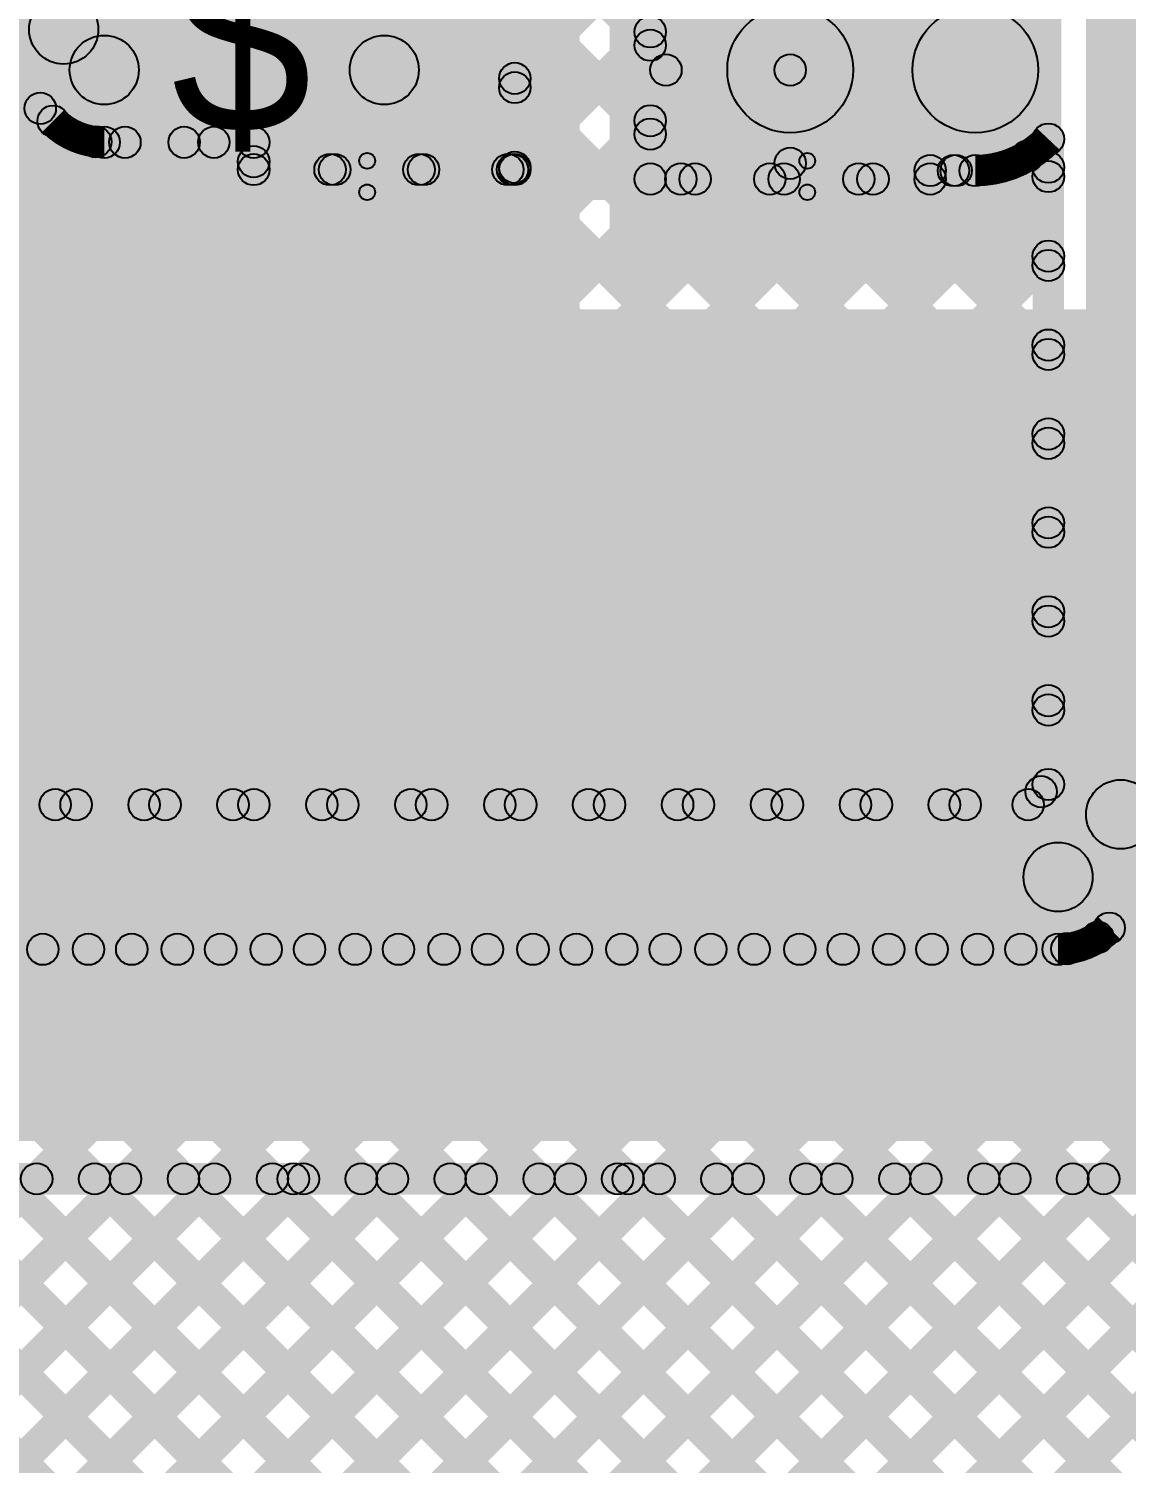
# Model space of a CAD drawing. Header units: millimetres. Extents: x 0.02 to 3.53, y 0 to 2.66.
# Drawn here: x 2.0119 to 2.361, y 0.9945 to 1.4509 of the extents above; entities that cross this region are included whole.
import ezdxf

# ---------------------------------------------------------------- set-up
doc = ezdxf.new("R2010")
doc.units = ezdxf.units.MM
doc.header["$MEASUREMENT"] = 0
for name, color, linetype in [('BottomLayer', 5, 'Continuous'), ('TopLayer', 1, 'Continuous'), ('TopOverlay', 2, 'Continuous'), ('TopPaste', 8, 'Continuous'), ('TopSolder', 216, 'Continuous'), ('ViaHoleLayer', 16, 'Continuous')]:
    doc.layers.add(name, color=color, linetype=linetype)

# ---------------------------------------------------------------- blocks, each defined once
blk = doc.blocks.new('WS2812B_M____8')
at = {"layer": 'TopLayer'}
for points in [[(-0.09409, 0.05079), (-0.03504, 0.05079), (-0.03504, 0.01142), (-0.09409, 0.01142)], [(0.03504, 0.05079), (0.09409, 0.05079), (0.09409, 0.01142), (0.03504, 0.01142)], [(-0.09409, -0.01142), (-0.03504, -0.01142), (-0.03504, -0.05079), (-0.09409, -0.05079)], [(0.03504, -0.01142), (0.09409, -0.01142), (0.09409, -0.05079), (0.03504, -0.05079)]]:
    blk.add_hatch(color=1, dxfattribs=at).paths.add_polyline_path(points)
at = {"layer": 'TopOverlay'}
h = blk.add_hatch(color=2, dxfattribs=at)
edge = h.paths.add_edge_path()
edge.add_arc((-0.07, 0.07), 0.0025, 0, 360)
h = blk.add_hatch(color=2, dxfattribs=at)
edge = h.paths.add_edge_path()
edge.add_arc((-0.07, 0.07), 0.0025, 0, 360)
for points in [[(-0.0675, 0.06), (-0.0725, 0.06), (-0.0725, 0.07), (-0.0675, 0.07)], [(-0.07, 0.0675), (-0.07, 0.0725), (0.07, 0.0725), (0.07, 0.0675)], [(0.0725, 0.06), (0.0675, 0.06), (0.0675, 0.07), (0.0725, 0.07)], [(-0.0675, -0.07), (-0.0725, -0.07), (-0.0725, -0.06), (-0.0675, -0.06)], [(0.0725, -0.07), (0.0675, -0.07), (0.0675, -0.06), (0.0725, -0.06)], [(-0.07, -0.0725), (-0.07, -0.0675), (0.07, -0.0675), (0.07, -0.0725)]]:
    blk.add_hatch(color=2, dxfattribs=at).paths.add_polyline_path(points)
h = blk.add_hatch(color=2, dxfattribs=at)
edge = h.paths.add_edge_path()
edge.add_arc((0.07, 0.07), 0.0025, 0, 360)
h = blk.add_hatch(color=2, dxfattribs=at)
edge = h.paths.add_edge_path()
edge.add_arc((0.07, 0.07), 0.0025, 0, 360)
h = blk.add_hatch(color=2, dxfattribs=at)
edge = h.paths.add_edge_path()
edge.add_arc((-0.091, 0.061), 0.0025, 0, 360)
h = blk.add_hatch(color=2, dxfattribs=at)
edge = h.paths.add_edge_path()
edge.add_arc((-0.085, 0.061), 0.0025, 0, 360)
h = blk.add_hatch(color=2, dxfattribs=at)
edge = h.paths.add_edge_path()
edge.add_arc((-0.07, 0.06), 0.0025, 0, 360)
h = blk.add_hatch(color=2, dxfattribs=at)
edge = h.paths.add_edge_path()
edge.add_arc((0.07, 0.06), 0.0025, 0, 360)
h = blk.add_hatch(color=2, dxfattribs=at)
edge = h.paths.add_edge_path()
edge.add_arc((-0.07, -0.06), 0.0025, 0, 360)
h = blk.add_hatch(color=2, dxfattribs=at)
edge = h.paths.add_edge_path()
edge.add_arc((0.07, -0.06), 0.0025, 0, 360)
h = blk.add_hatch(color=2, dxfattribs=at)
edge = h.paths.add_edge_path()
edge.add_arc((-0.07, -0.07), 0.0025, 0, 360)
h = blk.add_hatch(color=2, dxfattribs=at)
edge = h.paths.add_edge_path()
edge.add_arc((-0.07, -0.07), 0.0025, 0, 360)
h = blk.add_hatch(color=2, dxfattribs=at)
edge = h.paths.add_edge_path()
edge.add_arc((0.07, -0.07), 0.0025, 0, 360)
h = blk.add_hatch(color=2, dxfattribs=at)
edge = h.paths.add_edge_path()
edge.add_arc((0.07, -0.07), 0.0025, 0, 360)
at = {"layer": 'TopPaste'}
for points in [[(-0.09409, 0.05079), (-0.03504, 0.05079), (-0.03504, 0.01142), (-0.09409, 0.01142)], [(0.03504, 0.05079), (0.09409, 0.05079), (0.09409, 0.01142), (0.03504, 0.01142)], [(-0.09409, -0.01142), (-0.03504, -0.01142), (-0.03504, -0.05079), (-0.09409, -0.05079)], [(0.03504, -0.01142), (0.09409, -0.01142), (0.09409, -0.05079), (0.03504, -0.05079)]]:
    blk.add_hatch(color=8, dxfattribs=at).paths.add_polyline_path(points)
at = {"layer": 'TopSolder'}
for points in [[(-0.09809, 0.05479), (-0.03104, 0.05479), (-0.03104, 0.00742), (-0.09809, 0.00742)], [(0.03104, 0.05479), (0.09809, 0.05479), (0.09809, 0.00742), (0.03104, 0.00742)], [(-0.09809, -0.00742), (-0.03104, -0.00742), (-0.03104, -0.05479), (-0.09809, -0.05479)], [(0.03104, -0.00742), (0.09809, -0.00742), (0.09809, -0.05479), (0.03104, -0.05479)]]:
    blk.add_hatch(color=216, dxfattribs=at).paths.add_polyline_path(points)
at = {"layer": 'TopOverlay', "const_width": 0.005}
blk.add_lwpolyline([(-0.085, 0.061, 1), (-0.091, 0.061, 1)], format="xyb", close=True, dxfattribs=at)
at = {"layer": 'TopOverlay'}
for centre in [(-0.07, 0.07), (-0.07, 0.07), (0.07, 0.07), (0.07, 0.07), (-0.091, 0.061), (-0.085, 0.061), (-0.07, 0.06), (0.07, 0.06), (-0.07, -0.06), (0.07, -0.06), (-0.07, -0.07), (-0.07, -0.07), (0.07, -0.07), (0.07, -0.07)]:
    blk.add_circle(centre, 0.0025, dxfattribs=at)

msp = doc.modelspace()

# ---------------------------------------------------------------- hatches: boundary and pattern name
at = {"layer": 'BottomLayer'}
for points in [[(2.35214, 1.22027), (2.69269, 1.22027), (2.69269, 1.78838), (2.35214, 1.78838)], [(2.19663, 1.36987), (2.34033, 1.36987), (2.34033, 1.66751), (2.19663, 1.66751)], [(1.77694, 1.09704), (2.18718, 1.09704), (2.18718, 1.60806), (1.77694, 1.60806)], [(2.10805, 1.09704), (2.86041, 1.09704), (2.86041, 1.36161), (2.10805, 1.36161)], [(1.76494, 1.08004), (1.76494, 1.09004), (2.09605, 1.09004), (2.09605, 1.08004)], [(1.82764, 0.8912), (1.82057, 0.89828), (2.01087, 1.08857), (2.01794, 1.0815)], [(1.84178, 0.87706), (1.83471, 0.88413), (2.03915, 1.08857), (2.04622, 1.0815)], [(1.85593, 0.86292), (1.84885, 0.86999), (2.06744, 1.08857), (2.07451, 1.0815)], [(1.87007, 0.84878), (1.863, 0.85585), (2.09572, 1.08857), (2.10279, 1.0815)], [(1.88421, 0.83464), (1.87714, 0.84171), (2.12401, 1.08857), (2.13108, 1.0815)], [(1.89832, 0.82046), (1.89125, 0.82754), (2.15229, 1.08857), (2.15936, 1.0815)], [(1.90654, 0.8004), (1.89947, 0.80747), (2.18057, 1.08857), (2.18765, 1.0815)], [(1.90657, 0.74386), (1.8995, 0.75094), (2.23714, 1.08857), (2.24421, 1.0815)], [(1.90657, 0.77215), (1.8995, 0.77922), (2.20886, 1.08857), (2.21593, 1.0815)], [(1.90657, 0.65901), (1.8995, 0.66608), (2.322, 1.08857), (2.32907, 1.0815)], [(1.90657, 0.54587), (1.8995, 0.55295), (2.43513, 1.08857), (2.4422, 1.0815)], [(1.90657, 0.57416), (1.8995, 0.58123), (2.40685, 1.08857), (2.41392, 1.0815)], [(1.90657, 0.60244), (1.8995, 0.60951), (2.37857, 1.08857), (2.38564, 1.0815)], [(1.90657, 0.6873), (1.8995, 0.69437), (2.29371, 1.08857), (2.30078, 1.0815)], [(1.90657, 0.71558), (1.8995, 0.72265), (2.26543, 1.08857), (2.2725, 1.0815)], [(1.90657, 0.63073), (1.8995, 0.6378), (2.35028, 1.08857), (2.35735, 1.0815)], [(1.91616, 1.0815), (1.92323, 1.08857), (2.90827, 0.10354), (2.9012, 0.09646)], [(1.94444, 1.0815), (1.95151, 1.08857), (2.93655, 0.10354), (2.92948, 0.09646)], [(1.97273, 1.0815), (1.9798, 1.08857), (2.96484, 0.10354), (2.95777, 0.09646)], [(2.00101, 1.0815), (2.00808, 1.08857), (2.99312, 0.10354), (2.98605, 0.09646)], [(2.02929, 1.0815), (2.03637, 1.08857), (3.02141, 0.10354), (3.01433, 0.09646)], [(2.05758, 1.0815), (2.06465, 1.08857), (3.04969, 0.10354), (3.04262, 0.09646)], [(2.08586, 1.0815), (2.09293, 1.08857), (3.07797, 0.10354), (3.0709, 0.09646)], [(2.09605, 1.08004), (2.09605, 1.09004), (2.19918, 1.09004), (2.19918, 1.08004)], [(2.09605, 1.08004), (2.09605, 1.09004), (2.19918, 1.09004), (2.19918, 1.08004)], [(2.11415, 1.0815), (2.12122, 1.08857), (3.10626, 0.10354), (3.09919, 0.09646)], [(2.14243, 1.0815), (2.1495, 1.08857), (3.13454, 0.10354), (3.12747, 0.09646)], [(2.17072, 1.0815), (2.17779, 1.08857), (3.16283, 0.10354), (3.15576, 0.09646)], [(2.199, 1.0815), (2.20607, 1.08857), (3.19111, 0.10354), (3.18404, 0.09646)], [(2.19918, 1.08004), (2.19918, 1.09004), (2.87241, 1.09004), (2.87241, 1.08004)], [(2.22728, 1.0815), (2.23436, 1.08857), (3.2194, 0.10354), (3.21232, 0.09646)], [(2.25557, 1.0815), (2.26264, 1.08857), (3.24768, 0.10354), (3.24061, 0.09646)], [(2.28385, 1.0815), (2.29092, 1.08857), (3.27596, 0.10354), (3.26889, 0.09646)], [(2.31214, 1.0815), (2.31921, 1.08857), (3.30425, 0.10354), (3.29718, 0.09646)], [(2.34042, 1.0815), (2.34749, 1.08857), (3.33253, 0.10354), (3.32546, 0.09646)]]:
    msp.add_hatch(color=5, dxfattribs=at).paths.add_polyline_path(points)
h = msp.add_hatch(color=5, dxfattribs=at)
edge = h.paths.add_edge_path()
edge.add_arc((2.31298, 1.4378), 0.01181, 0, 360)
h = msp.add_hatch(color=5, dxfattribs=at)
edge = h.paths.add_edge_path()
edge.add_arc((2.0144, 1.08504), 0.005, 0, 360)
h = msp.add_hatch(color=5, dxfattribs=at)
edge = h.paths.add_edge_path()
edge.add_arc((2.03283, 1.08504), 0.005, 0, 360)
h = msp.add_hatch(color=5, dxfattribs=at)
edge = h.paths.add_edge_path()
edge.add_arc((2.04269, 1.08504), 0.005, 0, 360)
h = msp.add_hatch(color=5, dxfattribs=at)
edge = h.paths.add_edge_path()
edge.add_arc((2.06111, 1.08504), 0.005, 0, 360)
h = msp.add_hatch(color=5, dxfattribs=at)
edge = h.paths.add_edge_path()
edge.add_arc((2.07097, 1.08504), 0.005, 0, 360)
h = msp.add_hatch(color=5, dxfattribs=at)
edge = h.paths.add_edge_path()
edge.add_arc((2.0894, 1.08504), 0.005, 0, 360)
h = msp.add_hatch(color=5, dxfattribs=at)
edge = h.paths.add_edge_path()
edge.add_arc((2.09605, 1.08504), 0.005, 0, 360)
h = msp.add_hatch(color=5, dxfattribs=at)
edge = h.paths.add_edge_path()
edge.add_arc((2.09605, 1.08504), 0.005, 0, 360)
h = msp.add_hatch(color=5, dxfattribs=at)
edge = h.paths.add_edge_path()
edge.add_arc((2.09605, 1.08504), 0.005, 0, 360)
h = msp.add_hatch(color=5, dxfattribs=at)
edge = h.paths.add_edge_path()
edge.add_arc((2.09926, 1.08504), 0.005, 0, 360)
h = msp.add_hatch(color=5, dxfattribs=at)
edge = h.paths.add_edge_path()
edge.add_arc((2.11768, 1.08504), 0.005, 0, 360)
h = msp.add_hatch(color=5, dxfattribs=at)
edge = h.paths.add_edge_path()
edge.add_arc((2.12754, 1.08504), 0.005, 0, 360)
h = msp.add_hatch(color=5, dxfattribs=at)
edge = h.paths.add_edge_path()
edge.add_arc((2.14597, 1.08504), 0.005, 0, 360)
h = msp.add_hatch(color=5, dxfattribs=at)
edge = h.paths.add_edge_path()
edge.add_arc((2.15583, 1.08504), 0.005, 0, 360)
h = msp.add_hatch(color=5, dxfattribs=at)
edge = h.paths.add_edge_path()
edge.add_arc((2.17425, 1.08504), 0.005, 0, 360)
h = msp.add_hatch(color=5, dxfattribs=at)
edge = h.paths.add_edge_path()
edge.add_arc((2.18411, 1.08504), 0.005, 0, 360)
h = msp.add_hatch(color=5, dxfattribs=at)
edge = h.paths.add_edge_path()
edge.add_arc((2.19918, 1.08504), 0.005, 0, 360)
h = msp.add_hatch(color=5, dxfattribs=at)
edge = h.paths.add_edge_path()
edge.add_arc((2.19918, 1.08504), 0.005, 0, 360)
h = msp.add_hatch(color=5, dxfattribs=at)
edge = h.paths.add_edge_path()
edge.add_arc((2.19918, 1.08504), 0.005, 0, 360)
h = msp.add_hatch(color=5, dxfattribs=at)
edge = h.paths.add_edge_path()
edge.add_arc((2.20254, 1.08504), 0.005, 0, 360)
h = msp.add_hatch(color=5, dxfattribs=at)
edge = h.paths.add_edge_path()
edge.add_arc((2.21239, 1.08504), 0.005, 0, 360)
h = msp.add_hatch(color=5, dxfattribs=at)
edge = h.paths.add_edge_path()
edge.add_arc((2.23082, 1.08504), 0.005, 0, 360)
h = msp.add_hatch(color=5, dxfattribs=at)
edge = h.paths.add_edge_path()
edge.add_arc((2.24068, 1.08504), 0.005, 0, 360)
h = msp.add_hatch(color=5, dxfattribs=at)
edge = h.paths.add_edge_path()
edge.add_arc((2.2591, 1.08504), 0.005, 0, 360)
h = msp.add_hatch(color=5, dxfattribs=at)
edge = h.paths.add_edge_path()
edge.add_arc((2.26896, 1.08504), 0.005, 0, 360)
h = msp.add_hatch(color=5, dxfattribs=at)
edge = h.paths.add_edge_path()
edge.add_arc((2.28739, 1.08504), 0.005, 0, 360)
h = msp.add_hatch(color=5, dxfattribs=at)
edge = h.paths.add_edge_path()
edge.add_arc((2.29725, 1.08504), 0.005, 0, 360)
h = msp.add_hatch(color=5, dxfattribs=at)
edge = h.paths.add_edge_path()
edge.add_arc((2.31567, 1.08504), 0.005, 0, 360)
h = msp.add_hatch(color=5, dxfattribs=at)
edge = h.paths.add_edge_path()
edge.add_arc((2.32553, 1.08504), 0.005, 0, 360)
h = msp.add_hatch(color=5, dxfattribs=at)
edge = h.paths.add_edge_path()
edge.add_arc((2.34396, 1.08504), 0.005, 0, 360)
h = msp.add_hatch(color=5, dxfattribs=at)
edge = h.paths.add_edge_path()
edge.add_arc((2.35382, 1.08504), 0.005, 0, 360)
at = {"layer": 'TopLayer'}
for points in [[(1.58263, 1.8393), (1.5897, 1.84637), (2.22846, 1.20761), (2.22139, 1.20054)], [(1.58263, 1.81101), (1.5897, 1.81808), (2.20018, 1.20761), (2.19311, 1.20054)], [(1.58263, 1.78273), (1.5897, 1.7898), (2.17189, 1.20761), (2.16482, 1.20054)], [(2.03401, 1.45068), (2.01201, 1.45068), (2.01201, 1.7934), (2.03401, 1.7934)], [(1.58263, 1.75444), (1.5897, 1.76151), (2.14361, 1.20761), (2.13654, 1.20054)], [(1.58263, 1.72616), (1.5897, 1.73323), (2.11532, 1.20761), (2.10825, 1.20054)], [(1.58263, 1.69787), (1.5897, 1.70495), (2.08704, 1.20761), (2.07997, 1.20054)], [(1.58263, 1.66959), (1.5897, 1.67666), (2.05876, 1.20761), (2.05168, 1.20054)], [(1.58263, 1.64131), (1.5897, 1.64838), (2.03047, 1.20761), (2.0234, 1.20054)], [(2.16297, 1.48523), (2.17004, 1.4923), (2.21312, 1.44922), (2.20605, 1.44215)], [(2.37023, 1.20098), (2.34823, 1.20098), (2.34823, 1.48927), (2.37023, 1.48927)], [(2.17004, 1.43159), (2.16297, 1.43866), (2.20905, 1.48474), (2.21612, 1.47767)], [(2.21458, 1.40311), (2.20458, 1.40311), (2.20458, 1.47248), (2.21458, 1.47248)], [(2.1715, 1.40611), (2.1615, 1.40611), (2.1615, 1.46831), (2.1715, 1.46831)], [(2.16297, 1.45694), (2.17004, 1.46402), (2.21312, 1.42094), (2.20605, 1.41387)], [(2.01523, 1.4429), (2.03079, 1.45846), (2.04367, 1.44557), (2.02812, 1.43002)], [(2.25411, 1.4178), (2.25411, 1.4578), (2.31298, 1.4578), (2.31298, 1.4178)], [(2.17004, 1.40331), (2.16297, 1.41038), (2.20605, 1.45346), (2.21312, 1.44639)], [(2.0359, 1.4268), (2.0359, 1.4488), (2.12498, 1.4488), (2.12498, 1.4268)], [(2.21458, 1.4328), (2.21458, 1.4428), (2.25411, 1.4428), (2.25411, 1.4328)], [(2.00321, 1.43088), (2.01028, 1.43795), (2.02317, 1.42507), (2.0161, 1.418)], [(2.25911, 1.40811), (2.24911, 1.40811), (2.24911, 1.4378), (2.25911, 1.4378)], [(2.16297, 1.42866), (2.17004, 1.43573), (2.33976, 1.26601), (2.33269, 1.25894)], [(1.80625, 1.20922), (1.79917, 1.21629), (2.01202, 1.42914), (2.01909, 1.42207)], [(1.99555, 1.20054), (1.98848, 1.20761), (2.20605, 1.42517), (2.21312, 1.4181)], [(2.0359, 1.4098), (2.0359, 1.4198), (2.08345, 1.4198), (2.08345, 1.4098)], [(1.83453, 1.20922), (1.82746, 1.21629), (2.02966, 1.41849), (2.03673, 1.41142)], [(1.86281, 1.20922), (1.85574, 1.21629), (2.05778, 1.41833), (2.06485, 1.41126)], [(2.03895, 1.41126), (2.04602, 1.41833), (2.25675, 1.20761), (2.24967, 1.20054)], [(2.06723, 1.41126), (2.07431, 1.41833), (2.28503, 1.20761), (2.27796, 1.20054)], [(2.34123, 1.2105), (2.33123, 1.2105), (2.33123, 1.41581), (2.34123, 1.41581)], [(1.88241, 1.20054), (1.87534, 1.20761), (2.07991, 1.41218), (2.08698, 1.40511)], [(2.08845, 1.40611), (2.07845, 1.40611), (2.07845, 1.4148), (2.08845, 1.4148)], [(2.08345, 1.40111), (2.08345, 1.41111), (2.1665, 1.41111), (2.1665, 1.40111)], [(2.13697, 1.20054), (2.1299, 1.20761), (2.33269, 1.4104), (2.33976, 1.40333)], [(2.29864, 1.4008), (2.29864, 1.4108), (2.31298, 1.4108), (2.31298, 1.4008)], [(2.32611, 1.40694), (2.33318, 1.41401), (2.33976, 1.40743), (2.33269, 1.40036)], [(1.9107, 1.20054), (1.90363, 1.20761), (2.10567, 1.40965), (2.11274, 1.40257)], [(1.93898, 1.20054), (1.93191, 1.20761), (2.13395, 1.40965), (2.14102, 1.40257)], [(1.96727, 1.20054), (1.96019, 1.20761), (2.16223, 1.40965), (2.16931, 1.40257)], [(2.02383, 1.20054), (2.01676, 1.20761), (2.2158, 1.40665), (2.22287, 1.39957)], [(2.05212, 1.20054), (2.04505, 1.20761), (2.24409, 1.40665), (2.25116, 1.39957)], [(2.0804, 1.20054), (2.07333, 1.20761), (2.27237, 1.40665), (2.27944, 1.39957)], [(2.10869, 1.20054), (2.10162, 1.20761), (2.30334, 1.40933), (2.31041, 1.40226)], [(2.1042, 1.40257), (2.11128, 1.40965), (2.31331, 1.20761), (2.30624, 1.20054)], [(2.13248, 1.40257), (2.13956, 1.40965), (2.33746, 1.21174), (2.33039, 1.20467)], [(2.16077, 1.40257), (2.16784, 1.40965), (2.33976, 1.23772), (2.33269, 1.23065)], [(2.20958, 1.39811), (2.20958, 1.40811), (2.29864, 1.40811), (2.29864, 1.39811)], [(2.22034, 1.39957), (2.22741, 1.40665), (2.33976, 1.29429), (2.33269, 1.28722)], [(2.24862, 1.39957), (2.25569, 1.40665), (2.33976, 1.32258), (2.33269, 1.3155)], [(2.27691, 1.39957), (2.28398, 1.40665), (2.33976, 1.35086), (2.33269, 1.34379)], [(2.30251, 1.40226), (2.30958, 1.40933), (2.33976, 1.37914), (2.33269, 1.37207)], [(1.31574, 0.09646), (1.30867, 0.10354), (2.60412, 1.39898), (2.61119, 1.39191)], [(1.4006, 0.09646), (1.39353, 0.10354), (2.69039, 1.4004), (2.69746, 1.39333)], [(1.34403, 0.09646), (1.33696, 0.10354), (2.61447, 1.38105), (2.62155, 1.37398)], [(1.42888, 0.09646), (1.42181, 0.10354), (2.7004, 1.38212), (2.70747, 1.37505)], [(2.16526, 1.20054), (2.15818, 1.20761), (2.33269, 1.38211), (2.33976, 1.37504)], [(1.37231, 0.09646), (1.36524, 0.10354), (2.63167, 1.36996), (2.63874, 1.36289)], [(2.19354, 1.20054), (2.18647, 1.20761), (2.33269, 1.35383), (2.33976, 1.34676)], [(2.22182, 1.20054), (2.21475, 1.20761), (2.33269, 1.32555), (2.33976, 1.31847)], [(1.45717, 0.09646), (1.45009, 0.10354), (2.65589, 1.30933), (2.66296, 1.30226)], [(2.25011, 1.20054), (2.24304, 1.20761), (2.33269, 1.29726), (2.33976, 1.29019)], [(2.27839, 1.20054), (2.27132, 1.20761), (2.33269, 1.26898), (2.33976, 1.26191)], [(2.30668, 1.20054), (2.29961, 1.20761), (2.33269, 1.24069), (2.33976, 1.23362)], [(2.33333, 1.20054), (2.32626, 1.20761), (2.33269, 1.21404), (2.33976, 1.20697)], [(1.87775, 1.19907), (1.87775, 1.20907), (2.3298, 1.20907), (2.3298, 1.19907)], [(2.3471, 1.17329), (2.33154, 1.18885), (2.35145, 1.20875), (2.36701, 1.1932)], [(1.83622, 1.17007), (1.83622, 1.19207), (2.33932, 1.19207), (2.33932, 1.17007)], [(2.35912, 1.16127), (2.35205, 1.16834), (2.37196, 1.18825), (2.37903, 1.18118)], [(2.34845, 1.15833), (2.35552, 1.1654), (3.41739, 0.10354), (3.41031, 0.09646)], [(1.28746, 0.09646), (1.28039, 0.10354), (2.33864, 1.16178), (2.34571, 1.15471)], [(1.87775, 1.15307), (1.87775, 1.16307), (2.33932, 1.16307), (2.33932, 1.15307)], [(1.89969, 1.15454), (1.90677, 1.16161), (2.96484, 0.10354), (2.95777, 0.09646)], [(1.92798, 1.15454), (1.93505, 1.16161), (2.99312, 0.10354), (2.98605, 0.09646)], [(1.95626, 1.15454), (1.96333, 1.16161), (3.02141, 0.10354), (3.01433, 0.09646)], [(1.96443, 1.08456), (1.95736, 1.09163), (2.02733, 1.16161), (2.0344, 1.15454)], [(1.9676, 1.03116), (1.96053, 1.03823), (2.0839, 1.16161), (2.09097, 1.15454)], [(1.9676, 1.05945), (1.96053, 1.06652), (2.05562, 1.16161), (2.06269, 1.15454)], [(1.9676, 0.86146), (1.96053, 0.86853), (2.25361, 1.16161), (2.26068, 1.15454)], [(1.9676, 0.88974), (1.96053, 0.89681), (2.22532, 1.16161), (2.23239, 1.15454)], [(1.9676, 0.80489), (1.96053, 0.81196), (2.31017, 1.16161), (2.31725, 1.15454)], [(1.9676, 0.83317), (1.96053, 0.84024), (2.28189, 1.16161), (2.28896, 1.15454)], [(1.9676, 0.97459), (1.96053, 0.98166), (2.14047, 1.16161), (2.14754, 1.15454)], [(1.9676, 1.00288), (1.96053, 1.00995), (2.11218, 1.16161), (2.11926, 1.15454)], [(1.9676, 0.91802), (1.96053, 0.9251), (2.19704, 1.16161), (2.20411, 1.15454)], [(1.9676, 0.94631), (1.96053, 0.95338), (2.16875, 1.16161), (2.17582, 1.15454)], [(1.98455, 1.15454), (1.99162, 1.16161), (3.04969, 0.10354), (3.04262, 0.09646)], [(2.01283, 1.15454), (2.0199, 1.16161), (3.07797, 0.10354), (3.0709, 0.09646)], [(2.04112, 1.15454), (2.04819, 1.16161), (3.10626, 0.10354), (3.09919, 0.09646)], [(2.0694, 1.15454), (2.07647, 1.16161), (3.13454, 0.10354), (3.12747, 0.09646)], [(2.09768, 1.15454), (2.10476, 1.16161), (3.16283, 0.10354), (3.15576, 0.09646)], [(2.12597, 1.15454), (2.13304, 1.16161), (3.19111, 0.10354), (3.18404, 0.09646)], [(2.15425, 1.15454), (2.16132, 1.16161), (3.2194, 0.10354), (3.21232, 0.09646)], [(2.18254, 1.15454), (2.18961, 1.16161), (3.24768, 0.10354), (3.24061, 0.09646)], [(2.21082, 1.15454), (2.21789, 1.16161), (3.27596, 0.10354), (3.26889, 0.09646)], [(2.23911, 1.15454), (2.24618, 1.16161), (3.30425, 0.10354), (3.29718, 0.09646)], [(2.26739, 1.15454), (2.27446, 1.16161), (3.33253, 0.10354), (3.32546, 0.09646)], [(2.29567, 1.15454), (2.30275, 1.16161), (3.36082, 0.10354), (3.35375, 0.09646)], [(2.32396, 1.15454), (2.33103, 1.16161), (3.3891, 0.10354), (3.38203, 0.09646)], [(1.96053, 1.06542), (1.9676, 1.07249), (2.93655, 0.10354), (2.92948, 0.09646)], [(1.96053, 1.03713), (1.9676, 1.0442), (2.90827, 0.10354), (2.9012, 0.09646)]]:
    msp.add_hatch(color=1, dxfattribs=at).paths.add_polyline_path(points)
h = msp.add_hatch(color=1, dxfattribs=at)
edge = h.paths.add_edge_path()
edge.add_arc((2.02301, 1.45068), 0.011, 0, 360)
h = msp.add_hatch(color=1, dxfattribs=at)
edge = h.paths.add_edge_path()
edge.add_arc((2.02301, 1.45068), 0.011, 0, 360)
h = msp.add_hatch(color=1, dxfattribs=at)
edge = h.paths.add_edge_path()
edge.add_arc((2.25411, 1.4378), 0.02, 0, 360)
h = msp.add_hatch(color=1, dxfattribs=at)
edge = h.paths.add_edge_path()
edge.add_arc((2.31298, 1.4378), 0.02, 0, 360)
h = msp.add_hatch(color=1, dxfattribs=at)
edge = h.paths.add_edge_path()
edge.add_arc((2.20958, 1.44992), 0.005, 0, 360)
h = msp.add_hatch(color=1, dxfattribs=at)
edge = h.paths.add_edge_path()
edge.add_arc((2.0359, 1.4378), 0.011, 0, 360)
h = msp.add_hatch(color=1, dxfattribs=at)
edge = h.paths.add_edge_path()
edge.add_arc((2.0359, 1.4378), 0.011, 0, 360)
h = msp.add_hatch(color=1, dxfattribs=at)
edge = h.paths.add_edge_path()
edge.add_arc((2.12498, 1.4378), 0.011, 0, 360)
h = msp.add_hatch(color=1, dxfattribs=at)
edge = h.paths.add_edge_path()
edge.add_arc((2.20958, 1.44569), 0.005, 0, 360)
h = msp.add_hatch(color=1, dxfattribs=at)
edge = h.paths.add_edge_path()
edge.add_arc((2.31298, 1.4378), 0.01181, 0, 360)
h = msp.add_hatch(color=1, dxfattribs=at)
edge = h.paths.add_edge_path()
edge.add_arc((2.21458, 1.4378), 0.005, 0, 360)
h = msp.add_hatch(color=1, dxfattribs=at)
edge = h.paths.add_edge_path()
edge.add_arc((2.25411, 1.4378), 0.005, 0, 360)
h = msp.add_hatch(color=1, dxfattribs=at)
edge = h.paths.add_edge_path()
edge.add_arc((2.25411, 1.4378), 0.005, 0, 360)
h = msp.add_hatch(color=1, dxfattribs=at)
edge = h.paths.add_edge_path()
edge.add_arc((2.1665, 1.43513), 0.005, 0, 360)
h = msp.add_hatch(color=1, dxfattribs=at)
edge = h.paths.add_edge_path()
edge.add_arc((2.1665, 1.4322), 0.005, 0, 360)
h = msp.add_hatch(color=1, dxfattribs=at)
edge = h.paths.add_edge_path()
edge.add_arc((2.01556, 1.4256), 0.005, 0, 360)
h = msp.add_hatch(color=1, dxfattribs=at)
edge = h.paths.add_edge_path()
edge.add_arc((2.01963, 1.42153), 0.005, 0, 360)
h = msp.add_hatch(color=1, dxfattribs=at)
edge = h.paths.add_edge_path()
edge.add_arc((2.01963, 1.42153), 0.005, 0, 360)
h = msp.add_hatch(color=1, dxfattribs=at)
edge = h.paths.add_edge_path()
edge.add_arc((2.01963, 1.42153), 0.005, 0, 360)
h = msp.add_hatch(color=1, dxfattribs=at)
edge = h.paths.add_edge_path()
edge.add_arc((2.20958, 1.42164), 0.005, 0, 360)
h = msp.add_hatch(color=1, dxfattribs=at)
edge = h.paths.add_edge_path()
edge.add_arc((2.03319, 1.41495), 0.005, 0, 360)
h = msp.add_hatch(color=1, dxfattribs=at)
edge = h.paths.add_edge_path()
edge.add_arc((2.0359, 1.4148), 0.005, 0, 360)
h = msp.add_hatch(color=1, dxfattribs=at)
edge = h.paths.add_edge_path()
edge.add_arc((2.0359, 1.4148), 0.005, 0, 360)
h = msp.add_hatch(color=1, dxfattribs=at)
edge = h.paths.add_edge_path()
edge.add_arc((2.0359, 1.4148), 0.005, 0, 360)
h = msp.add_hatch(color=1, dxfattribs=at)
edge = h.paths.add_edge_path()
edge.add_arc((2.04249, 1.4148), 0.005, 0, 360)
h = msp.add_hatch(color=1, dxfattribs=at)
edge = h.paths.add_edge_path()
edge.add_arc((2.06132, 1.4148), 0.005, 0, 360)
h = msp.add_hatch(color=1, dxfattribs=at)
edge = h.paths.add_edge_path()
edge.add_arc((2.07077, 1.4148), 0.005, 0, 360)
h = msp.add_hatch(color=1, dxfattribs=at)
edge = h.paths.add_edge_path()
edge.add_arc((2.08345, 1.4148), 0.005, 0, 360)
h = msp.add_hatch(color=1, dxfattribs=at)
edge = h.paths.add_edge_path()
edge.add_arc((2.08345, 1.4148), 0.005, 0, 360)
h = msp.add_hatch(color=1, dxfattribs=at)
edge = h.paths.add_edge_path()
edge.add_arc((2.20958, 1.4174), 0.005, 0, 360)
h = msp.add_hatch(color=1, dxfattribs=at)
edge = h.paths.add_edge_path()
edge.add_arc((2.33623, 1.41581), 0.005, 0, 360)
h = msp.add_hatch(color=1, dxfattribs=at)
edge = h.paths.add_edge_path()
edge.add_arc((2.33623, 1.41581), 0.005, 0, 360)
h = msp.add_hatch(color=1, dxfattribs=at)
edge = h.paths.add_edge_path()
edge.add_arc((2.32964, 1.41048), 0.005, 0, 360)
h = msp.add_hatch(color=1, dxfattribs=at)
edge = h.paths.add_edge_path()
edge.add_arc((2.08345, 1.40864), 0.005, 0, 360)
h = msp.add_hatch(color=1, dxfattribs=at)
edge = h.paths.add_edge_path()
edge.add_arc((2.08345, 1.40611), 0.005, 0, 360)
h = msp.add_hatch(color=1, dxfattribs=at)
edge = h.paths.add_edge_path()
edge.add_arc((2.08345, 1.40611), 0.005, 0, 360)
h = msp.add_hatch(color=1, dxfattribs=at)
edge = h.paths.add_edge_path()
edge.add_arc((2.10774, 1.40611), 0.005, 0, 360)
h = msp.add_hatch(color=1, dxfattribs=at)
edge = h.paths.add_edge_path()
edge.add_arc((2.1092, 1.40611), 0.005, 0, 360)
h = msp.add_hatch(color=1, dxfattribs=at)
edge = h.paths.add_edge_path()
edge.add_arc((2.13602, 1.40611), 0.005, 0, 360)
h = msp.add_hatch(color=1, dxfattribs=at)
edge = h.paths.add_edge_path()
edge.add_arc((2.13749, 1.40611), 0.005, 0, 360)
h = msp.add_hatch(color=1, dxfattribs=at)
edge = h.paths.add_edge_path()
edge.add_arc((2.1643, 1.40611), 0.005, 0, 360)
h = msp.add_hatch(color=1, dxfattribs=at)
edge = h.paths.add_edge_path()
edge.add_arc((2.16577, 1.40611), 0.005, 0, 360)
h = msp.add_hatch(color=1, dxfattribs=at)
edge = h.paths.add_edge_path()
edge.add_arc((2.1665, 1.40684), 0.005, 0, 360)
h = msp.add_hatch(color=1, dxfattribs=at)
edge = h.paths.add_edge_path()
edge.add_arc((2.1665, 1.40611), 0.005, 0, 360)
h = msp.add_hatch(color=1, dxfattribs=at)
edge = h.paths.add_edge_path()
edge.add_arc((2.1665, 1.40611), 0.005, 0, 360)
h = msp.add_hatch(color=1, dxfattribs=at)
edge = h.paths.add_edge_path()
edge.add_arc((2.25411, 1.40811), 0.005, 0, 360)
h = msp.add_hatch(color=1, dxfattribs=at)
edge = h.paths.add_edge_path()
edge.add_arc((2.29864, 1.4058), 0.005, 0, 360)
h = msp.add_hatch(color=1, dxfattribs=at)
edge = h.paths.add_edge_path()
edge.add_arc((2.30604, 1.4058), 0.005, 0, 360)
h = msp.add_hatch(color=1, dxfattribs=at)
edge = h.paths.add_edge_path()
edge.add_arc((2.30688, 1.4058), 0.005, 0, 360)
h = msp.add_hatch(color=1, dxfattribs=at)
edge = h.paths.add_edge_path()
edge.add_arc((2.31298, 1.4058), 0.005, 0, 360)
h = msp.add_hatch(color=1, dxfattribs=at)
edge = h.paths.add_edge_path()
edge.add_arc((2.31298, 1.4058), 0.005, 0, 360)
h = msp.add_hatch(color=1, dxfattribs=at)
edge = h.paths.add_edge_path()
edge.add_arc((2.33623, 1.40686), 0.005, 0, 360)
h = msp.add_hatch(color=1, dxfattribs=at)
edge = h.paths.add_edge_path()
edge.add_arc((2.20958, 1.40311), 0.005, 0, 360)
h = msp.add_hatch(color=1, dxfattribs=at)
edge = h.paths.add_edge_path()
edge.add_arc((2.20958, 1.40311), 0.005, 0, 360)
h = msp.add_hatch(color=1, dxfattribs=at)
edge = h.paths.add_edge_path()
edge.add_arc((2.21934, 1.40311), 0.005, 0, 360)
h = msp.add_hatch(color=1, dxfattribs=at)
edge = h.paths.add_edge_path()
edge.add_arc((2.22387, 1.40311), 0.005, 0, 360)
h = msp.add_hatch(color=1, dxfattribs=at)
edge = h.paths.add_edge_path()
edge.add_arc((2.24762, 1.40311), 0.005, 0, 360)
h = msp.add_hatch(color=1, dxfattribs=at)
edge = h.paths.add_edge_path()
edge.add_arc((2.25216, 1.40311), 0.005, 0, 360)
h = msp.add_hatch(color=1, dxfattribs=at)
edge = h.paths.add_edge_path()
edge.add_arc((2.27591, 1.40311), 0.005, 0, 360)
h = msp.add_hatch(color=1, dxfattribs=at)
edge = h.paths.add_edge_path()
edge.add_arc((2.28044, 1.40311), 0.005, 0, 360)
h = msp.add_hatch(color=1, dxfattribs=at)
edge = h.paths.add_edge_path()
edge.add_arc((2.29864, 1.40311), 0.005, 0, 360)
h = msp.add_hatch(color=1, dxfattribs=at)
edge = h.paths.add_edge_path()
edge.add_arc((2.33623, 1.40389), 0.005, 0, 360)
h = msp.add_hatch(color=1, dxfattribs=at)
edge = h.paths.add_edge_path()
edge.add_arc((2.33623, 1.37858), 0.005, 0, 360)
h = msp.add_hatch(color=1, dxfattribs=at)
edge = h.paths.add_edge_path()
edge.add_arc((2.33623, 1.37561), 0.005, 0, 360)
h = msp.add_hatch(color=1, dxfattribs=at)
edge = h.paths.add_edge_path()
edge.add_arc((2.33623, 1.35029), 0.005, 0, 360)
h = msp.add_hatch(color=1, dxfattribs=at)
edge = h.paths.add_edge_path()
edge.add_arc((2.33623, 1.34732), 0.005, 0, 360)
h = msp.add_hatch(color=1, dxfattribs=at)
edge = h.paths.add_edge_path()
edge.add_arc((2.33623, 1.32201), 0.005, 0, 360)
h = msp.add_hatch(color=1, dxfattribs=at)
edge = h.paths.add_edge_path()
edge.add_arc((2.33623, 1.31904), 0.005, 0, 360)
h = msp.add_hatch(color=1, dxfattribs=at)
edge = h.paths.add_edge_path()
edge.add_arc((2.33623, 1.29373), 0.005, 0, 360)
h = msp.add_hatch(color=1, dxfattribs=at)
edge = h.paths.add_edge_path()
edge.add_arc((2.33623, 1.29076), 0.005, 0, 360)
h = msp.add_hatch(color=1, dxfattribs=at)
edge = h.paths.add_edge_path()
edge.add_arc((2.33623, 1.26544), 0.005, 0, 360)
h = msp.add_hatch(color=1, dxfattribs=at)
edge = h.paths.add_edge_path()
edge.add_arc((2.33623, 1.26247), 0.005, 0, 360)
h = msp.add_hatch(color=1, dxfattribs=at)
edge = h.paths.add_edge_path()
edge.add_arc((2.33623, 1.23716), 0.005, 0, 360)
h = msp.add_hatch(color=1, dxfattribs=at)
edge = h.paths.add_edge_path()
edge.add_arc((2.33623, 1.23419), 0.005, 0, 360)
h = msp.add_hatch(color=1, dxfattribs=at)
edge = h.paths.add_edge_path()
edge.add_arc((2.33623, 1.2105), 0.005, 0, 360)
h = msp.add_hatch(color=1, dxfattribs=at)
edge = h.paths.add_edge_path()
edge.add_arc((2.33623, 1.2105), 0.005, 0, 360)
h = msp.add_hatch(color=1, dxfattribs=at)
edge = h.paths.add_edge_path()
edge.add_arc((2.33393, 1.2082), 0.005, 0, 360)
h = msp.add_hatch(color=1, dxfattribs=at)
edge = h.paths.add_edge_path()
edge.add_arc((2.35923, 1.20098), 0.011, 0, 360)
h = msp.add_hatch(color=1, dxfattribs=at)
edge = h.paths.add_edge_path()
edge.add_arc((2.35923, 1.20098), 0.011, 0, 360)
h = msp.add_hatch(color=1, dxfattribs=at)
edge = h.paths.add_edge_path()
edge.add_arc((2.0203, 1.20407), 0.005, 0, 360)
h = msp.add_hatch(color=1, dxfattribs=at)
edge = h.paths.add_edge_path()
edge.add_arc((2.02694, 1.20407), 0.005, 0, 360)
h = msp.add_hatch(color=1, dxfattribs=at)
edge = h.paths.add_edge_path()
edge.add_arc((2.04858, 1.20407), 0.005, 0, 360)
h = msp.add_hatch(color=1, dxfattribs=at)
edge = h.paths.add_edge_path()
edge.add_arc((2.05522, 1.20407), 0.005, 0, 360)
h = msp.add_hatch(color=1, dxfattribs=at)
edge = h.paths.add_edge_path()
edge.add_arc((2.07687, 1.20407), 0.005, 0, 360)
h = msp.add_hatch(color=1, dxfattribs=at)
edge = h.paths.add_edge_path()
edge.add_arc((2.0835, 1.20407), 0.005, 0, 360)
h = msp.add_hatch(color=1, dxfattribs=at)
edge = h.paths.add_edge_path()
edge.add_arc((2.10515, 1.20407), 0.005, 0, 360)
h = msp.add_hatch(color=1, dxfattribs=at)
edge = h.paths.add_edge_path()
edge.add_arc((2.11179, 1.20407), 0.005, 0, 360)
h = msp.add_hatch(color=1, dxfattribs=at)
edge = h.paths.add_edge_path()
edge.add_arc((2.13344, 1.20407), 0.005, 0, 360)
h = msp.add_hatch(color=1, dxfattribs=at)
edge = h.paths.add_edge_path()
edge.add_arc((2.14007, 1.20407), 0.005, 0, 360)
h = msp.add_hatch(color=1, dxfattribs=at)
edge = h.paths.add_edge_path()
edge.add_arc((2.16172, 1.20407), 0.005, 0, 360)
h = msp.add_hatch(color=1, dxfattribs=at)
edge = h.paths.add_edge_path()
edge.add_arc((2.16836, 1.20407), 0.005, 0, 360)
h = msp.add_hatch(color=1, dxfattribs=at)
edge = h.paths.add_edge_path()
edge.add_arc((2.19, 1.20407), 0.005, 0, 360)
h = msp.add_hatch(color=1, dxfattribs=at)
edge = h.paths.add_edge_path()
edge.add_arc((2.19664, 1.20407), 0.005, 0, 360)
h = msp.add_hatch(color=1, dxfattribs=at)
edge = h.paths.add_edge_path()
edge.add_arc((2.21829, 1.20407), 0.005, 0, 360)
h = msp.add_hatch(color=1, dxfattribs=at)
edge = h.paths.add_edge_path()
edge.add_arc((2.22493, 1.20407), 0.005, 0, 360)
h = msp.add_hatch(color=1, dxfattribs=at)
edge = h.paths.add_edge_path()
edge.add_arc((2.24657, 1.20407), 0.005, 0, 360)
h = msp.add_hatch(color=1, dxfattribs=at)
edge = h.paths.add_edge_path()
edge.add_arc((2.25321, 1.20407), 0.005, 0, 360)
h = msp.add_hatch(color=1, dxfattribs=at)
edge = h.paths.add_edge_path()
edge.add_arc((2.27486, 1.20407), 0.005, 0, 360)
h = msp.add_hatch(color=1, dxfattribs=at)
edge = h.paths.add_edge_path()
edge.add_arc((2.28149, 1.20407), 0.005, 0, 360)
h = msp.add_hatch(color=1, dxfattribs=at)
edge = h.paths.add_edge_path()
edge.add_arc((2.30314, 1.20407), 0.005, 0, 360)
h = msp.add_hatch(color=1, dxfattribs=at)
edge = h.paths.add_edge_path()
edge.add_arc((2.30978, 1.20407), 0.005, 0, 360)
h = msp.add_hatch(color=1, dxfattribs=at)
edge = h.paths.add_edge_path()
edge.add_arc((2.3298, 1.20407), 0.005, 0, 360)
h = msp.add_hatch(color=1, dxfattribs=at)
edge = h.paths.add_edge_path()
edge.add_arc((2.3298, 1.20407), 0.005, 0, 360)
h = msp.add_hatch(color=1, dxfattribs=at)
edge = h.paths.add_edge_path()
edge.add_arc((2.33932, 1.18107), 0.011, 0, 360)
h = msp.add_hatch(color=1, dxfattribs=at)
edge = h.paths.add_edge_path()
edge.add_arc((2.33932, 1.18107), 0.011, 0, 360)
h = msp.add_hatch(color=1, dxfattribs=at)
edge = h.paths.add_edge_path()
edge.add_arc((2.35559, 1.16481), 0.005, 0, 360)
h = msp.add_hatch(color=1, dxfattribs=at)
edge = h.paths.add_edge_path()
edge.add_arc((2.35559, 1.16481), 0.005, 0, 360)
h = msp.add_hatch(color=1, dxfattribs=at)
edge = h.paths.add_edge_path()
edge.add_arc((2.35559, 1.16481), 0.005, 0, 360)
h = msp.add_hatch(color=1, dxfattribs=at)
edge = h.paths.add_edge_path()
edge.add_arc((2.35198, 1.16187), 0.005, 0, 360)
h = msp.add_hatch(color=1, dxfattribs=at)
edge = h.paths.add_edge_path()
edge.add_arc((2.01637, 1.15807), 0.005, 0, 360)
h = msp.add_hatch(color=1, dxfattribs=at)
edge = h.paths.add_edge_path()
edge.add_arc((2.03087, 1.15807), 0.005, 0, 360)
h = msp.add_hatch(color=1, dxfattribs=at)
edge = h.paths.add_edge_path()
edge.add_arc((2.04465, 1.15807), 0.005, 0, 360)
h = msp.add_hatch(color=1, dxfattribs=at)
edge = h.paths.add_edge_path()
edge.add_arc((2.05915, 1.15807), 0.005, 0, 360)
h = msp.add_hatch(color=1, dxfattribs=at)
edge = h.paths.add_edge_path()
edge.add_arc((2.07294, 1.15807), 0.005, 0, 360)
h = msp.add_hatch(color=1, dxfattribs=at)
edge = h.paths.add_edge_path()
edge.add_arc((2.08744, 1.15807), 0.005, 0, 360)
h = msp.add_hatch(color=1, dxfattribs=at)
edge = h.paths.add_edge_path()
edge.add_arc((2.10122, 1.15807), 0.005, 0, 360)
h = msp.add_hatch(color=1, dxfattribs=at)
edge = h.paths.add_edge_path()
edge.add_arc((2.11572, 1.15807), 0.005, 0, 360)
h = msp.add_hatch(color=1, dxfattribs=at)
edge = h.paths.add_edge_path()
edge.add_arc((2.1295, 1.15807), 0.005, 0, 360)
h = msp.add_hatch(color=1, dxfattribs=at)
edge = h.paths.add_edge_path()
edge.add_arc((2.144, 1.15807), 0.005, 0, 360)
h = msp.add_hatch(color=1, dxfattribs=at)
edge = h.paths.add_edge_path()
edge.add_arc((2.15779, 1.15807), 0.005, 0, 360)
h = msp.add_hatch(color=1, dxfattribs=at)
edge = h.paths.add_edge_path()
edge.add_arc((2.17229, 1.15807), 0.005, 0, 360)
h = msp.add_hatch(color=1, dxfattribs=at)
edge = h.paths.add_edge_path()
edge.add_arc((2.18607, 1.15807), 0.005, 0, 360)
h = msp.add_hatch(color=1, dxfattribs=at)
edge = h.paths.add_edge_path()
edge.add_arc((2.20057, 1.15807), 0.005, 0, 360)
h = msp.add_hatch(color=1, dxfattribs=at)
edge = h.paths.add_edge_path()
edge.add_arc((2.21436, 1.15807), 0.005, 0, 360)
h = msp.add_hatch(color=1, dxfattribs=at)
edge = h.paths.add_edge_path()
edge.add_arc((2.22886, 1.15807), 0.005, 0, 360)
h = msp.add_hatch(color=1, dxfattribs=at)
edge = h.paths.add_edge_path()
edge.add_arc((2.24264, 1.15807), 0.005, 0, 360)
h = msp.add_hatch(color=1, dxfattribs=at)
edge = h.paths.add_edge_path()
edge.add_arc((2.25714, 1.15807), 0.005, 0, 360)
h = msp.add_hatch(color=1, dxfattribs=at)
edge = h.paths.add_edge_path()
edge.add_arc((2.27093, 1.15807), 0.005, 0, 360)
h = msp.add_hatch(color=1, dxfattribs=at)
edge = h.paths.add_edge_path()
edge.add_arc((2.28543, 1.15807), 0.005, 0, 360)
h = msp.add_hatch(color=1, dxfattribs=at)
edge = h.paths.add_edge_path()
edge.add_arc((2.29921, 1.15807), 0.005, 0, 360)
h = msp.add_hatch(color=1, dxfattribs=at)
edge = h.paths.add_edge_path()
edge.add_arc((2.31371, 1.15807), 0.005, 0, 360)
h = msp.add_hatch(color=1, dxfattribs=at)
edge = h.paths.add_edge_path()
edge.add_arc((2.32749, 1.15807), 0.005, 0, 360)
h = msp.add_hatch(color=1, dxfattribs=at)
edge = h.paths.add_edge_path()
edge.add_arc((2.33932, 1.15807), 0.005, 0, 360)
h = msp.add_hatch(color=1, dxfattribs=at)
edge = h.paths.add_edge_path()
edge.add_arc((2.33932, 1.15807), 0.005, 0, 360)
h = msp.add_hatch(color=1, dxfattribs=at)
edge = h.paths.add_edge_path()
edge.add_arc((2.33932, 1.15807), 0.005, 0, 360)
h = msp.add_hatch(color=1, dxfattribs=at)
edge = h.paths.add_edge_path()
edge.add_arc((2.34217, 1.15825), 0.005, 0, 360)
at = {"layer": 'ViaHoleLayer'}
h = msp.add_hatch(color=16, dxfattribs=at)
edge = h.paths.add_edge_path()
edge.add_arc((2.31298, 1.4378), 0.00591, 0, 360)

# ---------------------------------------------------------------- linework, layer by layer
at = {"layer": 'BottomLayer'}
for centre in [(2.0144, 1.08504), (2.03283, 1.08504), (2.04269, 1.08504), (2.06111, 1.08504), (2.07097, 1.08504), (2.0894, 1.08504), (2.09605, 1.08504), (2.09605, 1.08504), (2.09605, 1.08504), (2.09926, 1.08504), (2.11768, 1.08504), (2.12754, 1.08504), (2.14597, 1.08504), (2.15583, 1.08504), (2.17425, 1.08504), (2.18411, 1.08504), (2.19918, 1.08504), (2.19918, 1.08504), (2.19918, 1.08504), (2.20254, 1.08504), (2.21239, 1.08504), (2.23082, 1.08504), (2.24068, 1.08504), (2.2591, 1.08504), (2.26896, 1.08504), (2.28739, 1.08504), (2.29725, 1.08504), (2.31567, 1.08504), (2.32553, 1.08504), (2.34396, 1.08504), (2.35382, 1.08504)]:
    msp.add_circle(centre, 0.005, dxfattribs=at)
at = {"layer": 'TopLayer', "const_width": 0.01}
for points in [[(2.0359, 1.4148, -0.198912), (2.01963, 1.42153)], [(2.0359, 1.4148, -0.198912), (2.01963, 1.42153)], [(2.33623, 1.41581, -0.206192), (2.31298, 1.4058)], [(2.35559, 1.16481, -0.198912), (2.33932, 1.15807)], [(2.35559, 1.16481, -0.198912), (2.33932, 1.15807)]]:
    msp.add_lwpolyline(points, format="xyb", dxfattribs=at)
at = {"layer": 'TopLayer'}
for centre, radius in [((2.02301, 1.45068), 0.011), ((2.02301, 1.45068), 0.011), ((2.25411, 1.4378), 0.02), ((2.31298, 1.4378), 0.02), ((2.20958, 1.44992), 0.005), ((2.0359, 1.4378), 0.011), ((2.0359, 1.4378), 0.011), ((2.12498, 1.4378), 0.011), ((2.20958, 1.44569), 0.005), ((2.21458, 1.4378), 0.005), ((2.25411, 1.4378), 0.005), ((2.25411, 1.4378), 0.005), ((2.1665, 1.43513), 0.005), ((2.1665, 1.4322), 0.005), ((2.01556, 1.4256), 0.005), ((2.01963, 1.42153), 0.005), ((2.01963, 1.42153), 0.005), ((2.01963, 1.42153), 0.005), ((2.20958, 1.42164), 0.005), ((2.03319, 1.41495), 0.005), ((2.0359, 1.4148), 0.005), ((2.0359, 1.4148), 0.005), ((2.0359, 1.4148), 0.005), ((2.04249, 1.4148), 0.005), ((2.06132, 1.4148), 0.005), ((2.07077, 1.4148), 0.005), ((2.08345, 1.4148), 0.005), ((2.08345, 1.4148), 0.005), ((2.20958, 1.4174), 0.005), ((2.33623, 1.41581), 0.005), ((2.33623, 1.41581), 0.005), ((2.32964, 1.41048), 0.005), ((2.08345, 1.40864), 0.005), ((2.08345, 1.40611), 0.005), ((2.08345, 1.40611), 0.005), ((2.10774, 1.40611), 0.005), ((2.1092, 1.40611), 0.005), ((2.13602, 1.40611), 0.005), ((2.13749, 1.40611), 0.005), ((2.1643, 1.40611), 0.005), ((2.16577, 1.40611), 0.005), ((2.1665, 1.40684), 0.005), ((2.1665, 1.40611), 0.005), ((2.1665, 1.40611), 0.005), ((2.25411, 1.40811), 0.005), ((2.29864, 1.4058), 0.005), ((2.30604, 1.4058), 0.005), ((2.30688, 1.4058), 0.005), ((2.31298, 1.4058), 0.005), ((2.31298, 1.4058), 0.005), ((2.33623, 1.40686), 0.005), ((2.20958, 1.40311), 0.005), ((2.20958, 1.40311), 0.005), ((2.21934, 1.40311), 0.005), ((2.22387, 1.40311), 0.005), ((2.24762, 1.40311), 0.005), ((2.25216, 1.40311), 0.005), ((2.27591, 1.40311), 0.005), ((2.28044, 1.40311), 0.005), ((2.29864, 1.40311), 0.005), ((2.33623, 1.40389), 0.005), ((2.33623, 1.37858), 0.005), ((2.33623, 1.37561), 0.005), ((2.33623, 1.35029), 0.005), ((2.33623, 1.34732), 0.005), ((2.33623, 1.32201), 0.005), ((2.33623, 1.31904), 0.005), ((2.33623, 1.29373), 0.005), ((2.33623, 1.29076), 0.005), ((2.33623, 1.26544), 0.005), ((2.33623, 1.26247), 0.005), ((2.33623, 1.23716), 0.005), ((2.33623, 1.23419), 0.005), ((2.33623, 1.2105), 0.005), ((2.33623, 1.2105), 0.005), ((2.33393, 1.2082), 0.005), ((2.35923, 1.20098), 0.011), ((2.35923, 1.20098), 0.011), ((2.0203, 1.20407), 0.005), ((2.02694, 1.20407), 0.005), ((2.04858, 1.20407), 0.005), ((2.05522, 1.20407), 0.005), ((2.07687, 1.20407), 0.005), ((2.0835, 1.20407), 0.005), ((2.10515, 1.20407), 0.005), ((2.11179, 1.20407), 0.005), ((2.13344, 1.20407), 0.005), ((2.14007, 1.20407), 0.005), ((2.16172, 1.20407), 0.005), ((2.16836, 1.20407), 0.005), ((2.19, 1.20407), 0.005), ((2.19664, 1.20407), 0.005), ((2.21829, 1.20407), 0.005), ((2.22493, 1.20407), 0.005), ((2.24657, 1.20407), 0.005), ((2.25321, 1.20407), 0.005), ((2.27486, 1.20407), 0.005), ((2.28149, 1.20407), 0.005), ((2.30314, 1.20407), 0.005), ((2.30978, 1.20407), 0.005), ((2.3298, 1.20407), 0.005), ((2.3298, 1.20407), 0.005), ((2.33932, 1.18107), 0.011), ((2.33932, 1.18107), 0.011), ((2.35559, 1.16481), 0.005), ((2.35559, 1.16481), 0.005), ((2.35559, 1.16481), 0.005), ((2.35198, 1.16187), 0.005), ((2.01637, 1.15807), 0.005), ((2.03087, 1.15807), 0.005), ((2.04465, 1.15807), 0.005), ((2.05915, 1.15807), 0.005), ((2.07294, 1.15807), 0.005), ((2.08744, 1.15807), 0.005), ((2.10122, 1.15807), 0.005), ((2.11572, 1.15807), 0.005), ((2.1295, 1.15807), 0.005), ((2.144, 1.15807), 0.005), ((2.15779, 1.15807), 0.005), ((2.17229, 1.15807), 0.005), ((2.18607, 1.15807), 0.005), ((2.20057, 1.15807), 0.005), ((2.21436, 1.15807), 0.005), ((2.22886, 1.15807), 0.005), ((2.24264, 1.15807), 0.005), ((2.25714, 1.15807), 0.005), ((2.27093, 1.15807), 0.005), ((2.28543, 1.15807), 0.005), ((2.29921, 1.15807), 0.005), ((2.31371, 1.15807), 0.005), ((2.32749, 1.15807), 0.005), ((2.33932, 1.15807), 0.005), ((2.33932, 1.15807), 0.005), ((2.33932, 1.15807), 0.005), ((2.34217, 1.15825), 0.005)]:
    msp.add_circle(centre, radius, dxfattribs=at)

# ---------------------------------------------------------------- block references
at = {"rotation": 360}
msp.add_blockref('WS2812B_M____8', (2.18954, 1.4689), dxfattribs=at)

# ---------------------------------------------------------------- texts
at = {"layer": 'TopOverlay'}
msp.add_text('$', height=0.06, dxfattribs=at).set_placement((2.05726, 1.41791))

doc.saveas('drawing.dxf')
